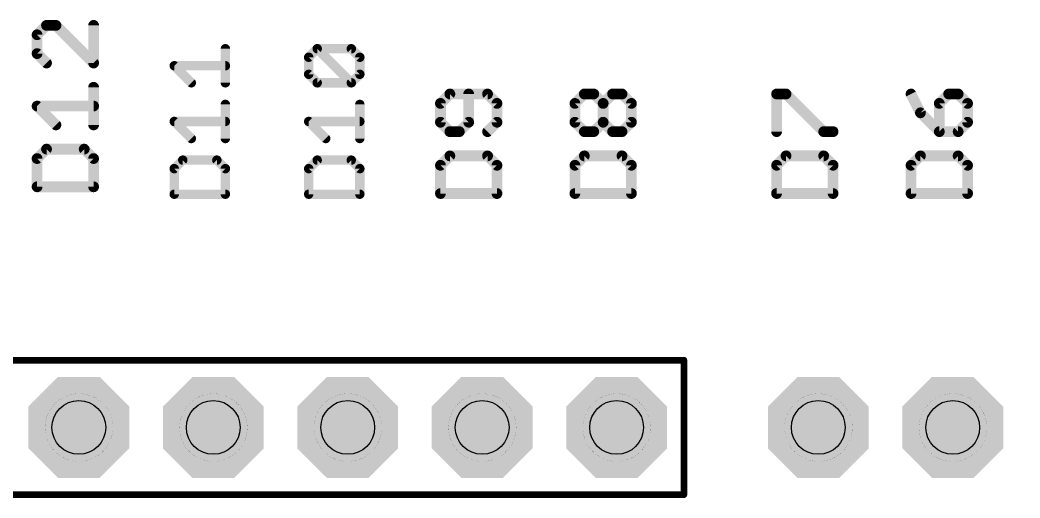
# Model space of a CAD drawing. Extents: x 66.3 to 141.1, y 15.2 to 91.4.
# Drawn here: x 84.87 to 103.76, y 76.01 to 85.04 of the extents above; entities that cross this region are included whole.
import ezdxf

# ---------------------------------------------------------------- set-up
doc = ezdxf.new("R2010")
doc.units = 0
for name, color, linetype in [('17', 110, 'CONTINUOUS'), ('21', 253, 'CONTINUOUS'), ('25', 253, 'CONTINUOUS'), ('29', 253, 'CONTINUOUS'), ('30', 253, 'CONTINUOUS'), ('44', 253, 'CONTINUOUS'), ('49', 253, 'CONTINUOUS'), ('50', 253, 'CONTINUOUS'), ('51', 253, 'CONTINUOUS')]:
    doc.layers.add(name, color=color, linetype=linetype)

# ---------------------------------------------------------------- blocks, each defined once
blk = doc.blocks.new('RECT')
blk.add_solid([(-0.5, -0.5), (0.5, -0.5), (-0.5, 0.5), (0.5, 0.5)])
blk = doc.blocks.new('OCTAGONP')
at = {"const_width": 0.5}
blk.add_lwpolyline([(-0.25, -0.1036), (-0.25, 0.1036), (-0.1036, 0.25), (0.1036, 0.25), (0.25, 0.1036), (0.25, -0.1036), (0.1036, -0.25), (-0.1036, -0.25), (-0.25, -0.1036), (-0.25, 0.1036)], dxfattribs=at)
blk = doc.blocks.new('ROUNDP')
at = {"const_width": 0.5}
blk.add_lwpolyline([(0, -0.25, 1), (0, 0.25, 1), (0, -0.25)], format="xyb", dxfattribs=at)

msp = doc.modelspace()

# ---------------------------------------------------------------- linework, layer by layer
at = {"layer": '21', "const_width": 0.127}
for points in [[(72.009, 78.613), (97.409, 78.613)], [(97.409, 78.613), (97.409, 76.073)], [(97.409, 76.073), (72.009, 76.073)]]:
    msp.add_lwpolyline(points, dxfattribs=at)
at = {"layer": '21', "const_width": 0.0635}
for points in [[(97.4408, 78.613, 1), (97.3773, 78.613)], [(97.409, 78.5812, 1), (97.409, 78.6448)], [(97.409, 76.0413, 1), (97.409, 76.1048)], [(97.3773, 76.073, 1), (97.4408, 76.073)]]:
    msp.add_lwpolyline(points, format="xyb", dxfattribs=at)
at = {"layer": '25'}
for points, const_width in [([(85.3686, 84.9402), (85.1907, 84.7623)], 0.2032), ([(85.5466, 84.9402), (85.3686, 84.9402)], 0.2032), ([(86.2584, 84.2284), (85.5466, 84.9402)], 0.2032), ([(86.2584, 84.9402), (86.2584, 84.2284)], 0.2032), ([(85.1907, 84.7623), (85.1907, 84.4063)], 0.2032), ([(85.1907, 84.4063), (85.3686, 84.2284)], 0.2032), ([(88.7476, 83.8548), (88.7476, 84.4988)], 0.1778), ([(90.3216, 84.3378), (90.4826, 84.4988)], 0.1778), ([(90.4826, 84.4988), (91.1266, 84.4988)], 0.1778), ([(91.1266, 83.8548), (90.4826, 84.4988)], 0.1778), ([(91.1266, 84.4988), (91.2876, 84.3378)], 0.1778), ([(88.1036, 83.8548), (87.7816, 84.1768)], 0.1778), ([(87.7816, 84.1768), (88.7476, 84.1768)], 0.1778), ([(90.3216, 84.0158), (90.3216, 84.3378)], 0.1778), ([(91.2876, 84.3378), (91.2876, 84.0158)], 0.1778), ([(90.4826, 83.8548), (90.3216, 84.0158)], 0.1778), ([(91.2876, 84.0158), (91.1266, 83.8548)], 0.1778), ([(91.1266, 83.8548), (90.4826, 83.8548)], 0.1778), ([(86.2584, 83.059), (86.2584, 83.7708)], 0.2032), ([(92.9886, 83.6438), (92.8107, 83.4659)], 0.2032), ([(93.7005, 83.6438), (92.9886, 83.6438)], 0.2032), ([(93.3445, 83.1099), (93.3445, 83.6438)], 0.2032), ([(93.8784, 83.4659), (93.7005, 83.6438)], 0.2032), ([(95.3507, 83.4659), (95.5286, 83.6438)], 0.2032), ([(95.5286, 83.6438), (95.7066, 83.6438)], 0.2032), ([(95.7066, 83.6438), (95.8845, 83.4659)], 0.2032), ([(95.8845, 83.4659), (96.0625, 83.6438)], 0.2032), ([(96.0625, 83.6438), (96.2405, 83.6438)], 0.2032), ([(96.2405, 83.6438), (96.4184, 83.4659)], 0.2032), ([(99.1607, 82.932), (99.1607, 83.6438)], 0.2032), ([(99.1607, 83.6438), (99.3386, 83.6438)], 0.2032), ([(99.3386, 83.6438), (100.0504, 82.932)], 0.2032), ([(101.7007, 83.6438), (101.8786, 83.2879)], 0.2032), ([(102.4125, 83.6438), (102.2345, 83.4659)], 0.2032), ([(102.5905, 83.6438), (102.4125, 83.6438)], 0.2032), ([(102.7684, 83.4659), (102.5905, 83.6438)], 0.2032), ([(85.5466, 83.059), (85.1907, 83.4149)], 0.2032), ([(85.1907, 83.4149), (86.2584, 83.4149)], 0.2032), ([(88.7476, 82.8024), (88.7476, 83.4464)], 0.1778), ([(91.2876, 82.8024), (91.2876, 83.4464)], 0.1778), ([(92.8107, 83.4659), (92.8107, 83.1099)], 0.2032), ([(93.8784, 83.1099), (93.8784, 83.4659)], 0.2032), ([(95.3507, 83.1099), (95.3507, 83.4659)], 0.2032), ([(95.8845, 83.1099), (95.8845, 83.4659)], 0.2032), ([(96.4184, 83.4659), (96.4184, 83.1099)], 0.2032), ([(102.2345, 83.4659), (102.2345, 82.932)], 0.2032), ([(102.7684, 83.1099), (102.7684, 83.4659)], 0.2032), ([(101.8786, 83.2879), (102.2345, 82.932)], 0.2032), ([(88.1036, 82.8024), (87.7816, 83.1244)], 0.1778), ([(87.7816, 83.1244), (88.7476, 83.1244)], 0.1778), ([(90.6436, 82.8024), (90.3216, 83.1244)], 0.1778), ([(90.3216, 83.1244), (91.2876, 83.1244)], 0.1778), ([(92.8107, 83.1099), (92.9886, 82.932)], 0.2032), ([(93.1666, 82.932), (93.3445, 83.1099)], 0.2032), ([(93.7005, 82.932), (93.8784, 83.1099)], 0.2032), ([(95.5286, 82.932), (95.3507, 83.1099)], 0.2032), ([(95.8845, 83.1099), (95.7066, 82.932)], 0.2032), ([(96.0625, 82.932), (95.8845, 83.1099)], 0.2032), ([(96.4184, 83.1099), (96.2405, 82.932)], 0.2032), ([(102.5905, 82.932), (102.7684, 83.1099)], 0.2032), ([(92.9886, 82.932), (93.1666, 82.932)], 0.2032), ([(95.7066, 82.932), (95.5286, 82.932)], 0.2032), ([(96.2405, 82.932), (96.0625, 82.932)], 0.2032), ([(100.0504, 82.932), (100.2284, 82.932)], 0.2032), ([(102.2345, 82.932), (102.5905, 82.932)], 0.2032), ([(85.3686, 82.6014), (85.1907, 82.4235)], 0.2032), ([(86.0804, 82.6014), (85.3686, 82.6014)], 0.2032), ([(86.2584, 82.4235), (86.0804, 82.6014)], 0.2032), ([(92.9886, 82.4744), (92.8107, 82.2965)], 0.2032), ([(93.7005, 82.4744), (92.9886, 82.4744)], 0.2032), ([(93.8784, 82.2965), (93.7005, 82.4744)], 0.2032), ([(95.5286, 82.4744), (95.3507, 82.2965)], 0.2032), ([(96.2405, 82.4744), (95.5286, 82.4744)], 0.2032), ([(96.4184, 82.2965), (96.2405, 82.4744)], 0.2032), ([(99.3386, 82.4744), (99.1607, 82.2965)], 0.2032), ([(100.0504, 82.4744), (99.3386, 82.4744)], 0.2032), ([(100.2284, 82.2965), (100.0504, 82.4744)], 0.2032), ([(101.8786, 82.4744), (101.7007, 82.2965)], 0.2032), ([(102.5905, 82.4744), (101.8786, 82.4744)], 0.2032), ([(102.7684, 82.2965), (102.5905, 82.4744)], 0.2032), ([(85.1907, 82.4235), (85.1907, 81.8896)], 0.2032), ([(86.2584, 81.8896), (86.2584, 82.4235)], 0.2032), ([(87.9426, 82.3939), (87.7816, 82.2329)], 0.1778), ([(88.5866, 82.3939), (87.9426, 82.3939)], 0.1778), ([(88.7476, 82.2329), (88.5866, 82.3939)], 0.1778), ([(90.4826, 82.3939), (90.3216, 82.2329)], 0.1778), ([(91.1266, 82.3939), (90.4826, 82.3939)], 0.1778), ([(91.2876, 82.2329), (91.1266, 82.3939)], 0.1778), ([(92.8107, 82.2965), (92.8107, 81.7626)], 0.2032), ([(93.8784, 81.7626), (93.8784, 82.2965)], 0.2032), ([(95.3507, 82.2965), (95.3507, 81.7626)], 0.2032), ([(96.4184, 81.7626), (96.4184, 82.2965)], 0.2032), ([(99.1607, 82.2965), (99.1607, 81.7626)], 0.2032), ([(100.2284, 81.7626), (100.2284, 82.2965)], 0.2032), ([(101.7007, 82.2965), (101.7007, 81.7626)], 0.2032), ([(102.7684, 81.7626), (102.7684, 82.2965)], 0.2032), ([(87.7816, 82.2329), (87.7816, 81.7499)], 0.1778), ([(88.7476, 81.7499), (88.7476, 82.2329)], 0.1778), ([(90.3216, 82.2329), (90.3216, 81.7499)], 0.1778), ([(91.2876, 81.7499), (91.2876, 82.2329)], 0.1778), ([(85.1907, 81.8896), (86.2584, 81.8896)], 0.2032), ([(87.7816, 81.7499), (88.7476, 81.7499)], 0.1778), ([(90.3216, 81.7499), (91.2876, 81.7499)], 0.1778), ([(92.8107, 81.7626), (93.8784, 81.7626)], 0.2032), ([(95.3507, 81.7626), (96.4184, 81.7626)], 0.2032), ([(99.1607, 81.7626), (100.2284, 81.7626)], 0.2032), ([(101.7007, 81.7626), (102.7684, 81.7626)], 0.2032)]:
    msp.add_lwpolyline(points, dxfattribs=dict(at, const_width=const_width))
for points, const_width in [([(85.3686, 84.991, 1), (85.3686, 84.8894)], 0.1016), ([(85.4046, 84.9043, 1), (85.3327, 84.9761)], 0.1016), ([(85.5825, 84.9761, 1), (85.5107, 84.9043)], 0.1016), ([(85.5466, 84.8894, 1), (85.5466, 84.991)], 0.1016), ([(86.3092, 84.9402, 1), (86.2076, 84.9402)], 0.1016), ([(85.2415, 84.7623, 1), (85.1399, 84.7623)], 0.1016), ([(85.1548, 84.7982, 1), (85.2266, 84.7263)], 0.1016), ([(85.2266, 84.4423, 1), (85.1548, 84.3704)], 0.1016), ([(85.1399, 84.4063, 1), (85.2415, 84.4063)], 0.1016), ([(88.7921, 84.4988, 1), (88.7032, 84.4988)], 0.0889), ([(90.4826, 84.5433, 1), (90.4826, 84.4544)], 0.0889), ([(90.514, 84.5303, 1), (90.4512, 84.4674)], 0.0889), ([(90.514, 84.4674, 1), (90.4512, 84.5303)], 0.0889), ([(91.158, 84.5303, 1), (91.0952, 84.4674)], 0.0889), ([(91.1266, 84.4544, 1), (91.1266, 84.5433)], 0.0889), ([(85.3327, 84.1925, 1), (85.4046, 84.2643)], 0.1016), ([(86.2076, 84.2284, 1), (86.3092, 84.2284)], 0.1016), ([(86.2225, 84.1925, 1), (86.2943, 84.2643)], 0.1016), ([(87.813, 84.2083, 1), (87.7501, 84.1454)], 0.0889), ([(87.7816, 84.2213, 1), (87.7816, 84.1324)], 0.0889), ([(88.7476, 84.1324, 1), (88.7476, 84.2213)], 0.0889), ([(90.2901, 84.3693, 1), (90.353, 84.3064)], 0.0889), ([(90.366, 84.3378, 1), (90.2771, 84.3378)], 0.0889), ([(91.332, 84.3378, 1), (91.2431, 84.3378)], 0.0889), ([(91.2562, 84.3064, 1), (91.319, 84.3693)], 0.0889), ([(90.353, 84.0473, 1), (90.2901, 83.9844)], 0.0889), ([(91.319, 83.9844, 1), (91.2562, 84.0473)], 0.0889), ([(88.0722, 83.8234, 1), (88.135, 83.8862)], 0.0889), ([(88.7032, 83.8548, 1), (88.7921, 83.8548)], 0.0889), ([(90.2771, 84.0158, 1), (90.366, 84.0158)], 0.0889), ([(90.4826, 83.8993, 1), (90.4826, 83.8104)], 0.0889), ([(90.4512, 83.8234, 1), (90.514, 83.8862)], 0.0889), ([(91.0952, 83.8862, 1), (91.158, 83.8234)], 0.0889), ([(91.0952, 83.8234, 1), (91.158, 83.8862)], 0.0889), ([(91.1266, 83.8104, 1), (91.1266, 83.8993)], 0.0889), ([(91.2431, 84.0158, 1), (91.332, 84.0158)], 0.0889), ([(86.3092, 83.7708, 1), (86.2076, 83.7708)], 0.1016), ([(92.9886, 83.6946, 1), (92.9886, 83.593)], 0.1016), ([(93.0246, 83.6079, 1), (92.9527, 83.6797)], 0.1016), ([(93.3953, 83.6438, 1), (93.2937, 83.6438)], 0.1016), ([(93.7364, 83.6797, 1), (93.6645, 83.6079)], 0.1016), ([(93.7005, 83.593, 1), (93.7005, 83.6946)], 0.1016), ([(95.5286, 83.6946, 1), (95.5286, 83.593)], 0.1016), ([(95.5646, 83.6079, 1), (95.4927, 83.6797)], 0.1016), ([(95.7425, 83.6797, 1), (95.6707, 83.6079)], 0.1016), ([(95.7066, 83.593, 1), (95.7066, 83.6946)], 0.1016), ([(96.0625, 83.6946, 1), (96.0625, 83.593)], 0.1016), ([(96.0984, 83.6079, 1), (96.0266, 83.6797)], 0.1016), ([(96.2764, 83.6797, 1), (96.2045, 83.6079)], 0.1016), ([(96.2405, 83.593, 1), (96.2405, 83.6946)], 0.1016), ([(99.2115, 83.6438, 1), (99.1099, 83.6438)], 0.1016), ([(99.1607, 83.6946, 1), (99.1607, 83.593)], 0.1016), ([(99.3746, 83.6797, 1), (99.3027, 83.6079)], 0.1016), ([(99.3386, 83.593, 1), (99.3386, 83.6946)], 0.1016), ([(101.7461, 83.6665, 1), (101.6553, 83.6211)], 0.1016), ([(102.4125, 83.6946, 1), (102.4125, 83.593)], 0.1016), ([(102.4484, 83.6079, 1), (102.3766, 83.6797)], 0.1016), ([(102.6264, 83.6797, 1), (102.5545, 83.6079)], 0.1016), ([(102.5905, 83.593, 1), (102.5905, 83.6946)], 0.1016), ([(85.2266, 83.4508, 1), (85.1548, 83.379)], 0.1016), ([(85.1907, 83.4657, 1), (85.1907, 83.3641)], 0.1016), ([(86.2584, 83.3641, 1), (86.2584, 83.4657)], 0.1016), ([(88.7921, 83.4464, 1), (88.7032, 83.4464)], 0.0889), ([(91.332, 83.4464, 1), (91.2431, 83.4464)], 0.0889), ([(92.8615, 83.4659, 1), (92.7599, 83.4659)], 0.1016), ([(92.7748, 83.5018, 1), (92.8466, 83.4299)], 0.1016), ([(93.9292, 83.4659, 1), (93.8276, 83.4659)], 0.1016), ([(93.8425, 83.4299, 1), (93.9143, 83.5018)], 0.1016), ([(95.4015, 83.4659, 1), (95.2999, 83.4659)], 0.1016), ([(95.3148, 83.5018, 1), (95.3866, 83.4299)], 0.1016), ([(95.9353, 83.4659, 1), (95.8337, 83.4659)], 0.1016), ([(95.8486, 83.5018, 1), (95.9205, 83.4299)], 0.1016), ([(95.8486, 83.4299, 1), (95.9205, 83.5018)], 0.1016), ([(96.4692, 83.4659, 1), (96.3676, 83.4659)], 0.1016), ([(96.3825, 83.4299, 1), (96.4543, 83.5018)], 0.1016), ([(102.2853, 83.4659, 1), (102.1837, 83.4659)], 0.1016), ([(102.1986, 83.5018, 1), (102.2705, 83.4299)], 0.1016), ([(102.8192, 83.4659, 1), (102.7176, 83.4659)], 0.1016), ([(102.7325, 83.4299, 1), (102.8043, 83.5018)], 0.1016), ([(101.9146, 83.3238, 1), (101.8427, 83.252)], 0.1016), ([(101.8332, 83.2652, 1), (101.9241, 83.3106)], 0.1016), ([(85.5107, 83.0231, 1), (85.5825, 83.0949)], 0.1016), ([(87.813, 83.1558, 1), (87.7501, 83.0929)], 0.0889), ([(87.7816, 83.1688, 1), (87.7816, 83.0799)], 0.0889), ([(88.7476, 83.0799, 1), (88.7476, 83.1688)], 0.0889), ([(90.353, 83.1558, 1), (90.2901, 83.0929)], 0.0889), ([(90.3216, 83.1688, 1), (90.3216, 83.0799)], 0.0889), ([(91.2876, 83.0799, 1), (91.2876, 83.1688)], 0.0889), ([(92.8466, 83.1459, 1), (92.7748, 83.074)], 0.1016), ([(92.7599, 83.1099, 1), (92.8615, 83.1099)], 0.1016), ([(93.2937, 83.1099, 1), (93.3953, 83.1099)], 0.1016), ([(93.3805, 83.074, 1), (93.3086, 83.1459)], 0.1016), ([(93.8276, 83.1099, 1), (93.9292, 83.1099)], 0.1016), ([(93.9143, 83.074, 1), (93.8425, 83.1459)], 0.1016), ([(95.3866, 83.1459, 1), (95.3148, 83.074)], 0.1016), ([(95.2999, 83.1099, 1), (95.4015, 83.1099)], 0.1016), ([(95.9205, 83.1459, 1), (95.8486, 83.074)], 0.1016), ([(95.8337, 83.1099, 1), (95.9353, 83.1099)], 0.1016), ([(95.9205, 83.074, 1), (95.8486, 83.1459)], 0.1016), ([(96.3676, 83.1099, 1), (96.4692, 83.1099)], 0.1016), ([(96.4543, 83.074, 1), (96.3825, 83.1459)], 0.1016), ([(102.7176, 83.1099, 1), (102.8192, 83.1099)], 0.1016), ([(102.8043, 83.074, 1), (102.7325, 83.1459)], 0.1016), ([(86.2076, 83.059, 1), (86.3092, 83.059)], 0.1016), ([(92.9886, 82.9828, 1), (92.9886, 82.8812)], 0.1016), ([(92.9527, 82.8961, 1), (93.0246, 82.9679)], 0.1016), ([(93.1307, 82.9679, 1), (93.2025, 82.8961)], 0.1016), ([(93.1666, 82.8812, 1), (93.1666, 82.9828)], 0.1016), ([(93.6645, 82.9679, 1), (93.7364, 82.8961)], 0.1016), ([(95.5286, 82.9828, 1), (95.5286, 82.8812)], 0.1016), ([(95.4927, 82.8961, 1), (95.5646, 82.9679)], 0.1016), ([(95.6707, 82.9679, 1), (95.7425, 82.8961)], 0.1016), ([(95.7066, 82.8812, 1), (95.7066, 82.9828)], 0.1016), ([(96.0625, 82.9828, 1), (96.0625, 82.8812)], 0.1016), ([(96.0266, 82.8961, 1), (96.0984, 82.9679)], 0.1016), ([(96.2045, 82.9679, 1), (96.2764, 82.8961)], 0.1016), ([(96.2405, 82.8812, 1), (96.2405, 82.9828)], 0.1016), ([(99.1099, 82.932, 1), (99.2115, 82.932)], 0.1016), ([(100.0504, 82.9828, 1), (100.0504, 82.8812)], 0.1016), ([(100.0145, 82.8961, 1), (100.0864, 82.9679)], 0.1016), ([(100.2284, 82.8812, 1), (100.2284, 82.9828)], 0.1016), ([(102.2345, 82.9828, 1), (102.2345, 82.8812)], 0.1016), ([(102.1837, 82.932, 1), (102.2853, 82.932)], 0.1016), ([(102.1986, 82.8961, 1), (102.2705, 82.9679)], 0.1016), ([(102.5545, 82.9679, 1), (102.6264, 82.8961)], 0.1016), ([(102.5905, 82.8812, 1), (102.5905, 82.9828)], 0.1016), ([(88.0722, 82.7709, 1), (88.135, 82.8338)], 0.0889), ([(88.7032, 82.8024, 1), (88.7921, 82.8024)], 0.0889), ([(90.6122, 82.7709, 1), (90.675, 82.8338)], 0.0889), ([(91.2431, 82.8024, 1), (91.332, 82.8024)], 0.0889), ([(85.3686, 82.6522, 1), (85.3686, 82.5506)], 0.1016), ([(85.4046, 82.5655, 1), (85.3327, 82.6373)], 0.1016), ([(86.1164, 82.6373, 1), (86.0445, 82.5655)], 0.1016), ([(86.0804, 82.5506, 1), (86.0804, 82.6522)], 0.1016), ([(92.9886, 82.5252, 1), (92.9886, 82.4236)], 0.1016), ([(93.0246, 82.4385, 1), (92.9527, 82.5103)], 0.1016), ([(93.7364, 82.5103, 1), (93.6645, 82.4385)], 0.1016), ([(93.7005, 82.4236, 1), (93.7005, 82.5252)], 0.1016), ([(95.5286, 82.5252, 1), (95.5286, 82.4236)], 0.1016), ([(95.5646, 82.4385, 1), (95.4927, 82.5103)], 0.1016), ([(96.2764, 82.5103, 1), (96.2045, 82.4385)], 0.1016), ([(96.2405, 82.4236, 1), (96.2405, 82.5252)], 0.1016), ([(99.3386, 82.5252, 1), (99.3386, 82.4236)], 0.1016), ([(99.3746, 82.4385, 1), (99.3027, 82.5103)], 0.1016), ([(100.0864, 82.5103, 1), (100.0145, 82.4385)], 0.1016), ([(100.0504, 82.4236, 1), (100.0504, 82.5252)], 0.1016), ([(101.8786, 82.5252, 1), (101.8786, 82.4236)], 0.1016), ([(101.9146, 82.4385, 1), (101.8427, 82.5103)], 0.1016), ([(102.6264, 82.5103, 1), (102.5545, 82.4385)], 0.1016), ([(102.5905, 82.4236, 1), (102.5905, 82.5252)], 0.1016), ([(85.2415, 82.4235, 1), (85.1399, 82.4235)], 0.1016), ([(85.1548, 82.4594, 1), (85.2266, 82.3875)], 0.1016), ([(86.3092, 82.4235, 1), (86.2076, 82.4235)], 0.1016), ([(86.2225, 82.3875, 1), (86.2943, 82.4594)], 0.1016), ([(87.9426, 82.4384, 1), (87.9426, 82.3495)], 0.0889), ([(87.974, 82.3625, 1), (87.9112, 82.4253)], 0.0889), ([(88.618, 82.4253, 1), (88.5552, 82.3625)], 0.0889), ([(88.5866, 82.3495, 1), (88.5866, 82.4384)], 0.0889), ([(90.4826, 82.4384, 1), (90.4826, 82.3495)], 0.0889), ([(90.514, 82.3625, 1), (90.4512, 82.4253)], 0.0889), ([(91.158, 82.4253, 1), (91.0952, 82.3625)], 0.0889), ([(91.1266, 82.3495, 1), (91.1266, 82.4384)], 0.0889), ([(92.8615, 82.2965, 1), (92.7599, 82.2965)], 0.1016), ([(92.7748, 82.3324, 1), (92.8466, 82.2605)], 0.1016), ([(93.9292, 82.2965, 1), (93.8276, 82.2965)], 0.1016), ([(93.8425, 82.2605, 1), (93.9143, 82.3324)], 0.1016), ([(95.4015, 82.2965, 1), (95.2999, 82.2965)], 0.1016), ([(95.3148, 82.3324, 1), (95.3866, 82.2605)], 0.1016), ([(96.4692, 82.2965, 1), (96.3676, 82.2965)], 0.1016), ([(96.3825, 82.2605, 1), (96.4543, 82.3324)], 0.1016), ([(99.2115, 82.2965, 1), (99.1099, 82.2965)], 0.1016), ([(99.1248, 82.3324, 1), (99.1966, 82.2605)], 0.1016), ([(100.2792, 82.2965, 1), (100.1776, 82.2965)], 0.1016), ([(100.1925, 82.2605, 1), (100.2643, 82.3324)], 0.1016), ([(101.7515, 82.2965, 1), (101.6499, 82.2965)], 0.1016), ([(101.6648, 82.3324, 1), (101.7366, 82.2605)], 0.1016), ([(102.8192, 82.2965, 1), (102.7176, 82.2965)], 0.1016), ([(102.7325, 82.2605, 1), (102.8043, 82.3324)], 0.1016), ([(87.826, 82.2329, 1), (87.7371, 82.2329)], 0.0889), ([(87.7501, 82.2643, 1), (87.813, 82.2015)], 0.0889), ([(88.7921, 82.2329, 1), (88.7032, 82.2329)], 0.0889), ([(88.7162, 82.2015, 1), (88.779, 82.2643)], 0.0889), ([(90.366, 82.2329, 1), (90.2771, 82.2329)], 0.0889), ([(90.2901, 82.2643, 1), (90.353, 82.2015)], 0.0889), ([(91.332, 82.2329, 1), (91.2431, 82.2329)], 0.0889), ([(91.2562, 82.2015, 1), (91.319, 82.2643)], 0.0889), ([(85.1907, 81.9404, 1), (85.1907, 81.8388)], 0.1016), ([(86.2584, 81.8388, 1), (86.2584, 81.9404)], 0.1016), ([(85.1399, 81.8896, 1), (85.2415, 81.8896)], 0.1016), ([(86.2076, 81.8896, 1), (86.3092, 81.8896)], 0.1016), ([(87.7816, 81.7944, 1), (87.7816, 81.7055)], 0.0889), ([(88.7476, 81.7055, 1), (88.7476, 81.7944)], 0.0889), ([(90.3216, 81.7944, 1), (90.3216, 81.7055)], 0.0889), ([(91.2876, 81.7055, 1), (91.2876, 81.7944)], 0.0889), ([(92.8107, 81.8134, 1), (92.8107, 81.7118)], 0.1016), ([(92.7599, 81.7626, 1), (92.8615, 81.7626)], 0.1016), ([(93.8276, 81.7626, 1), (93.9292, 81.7626)], 0.1016), ([(93.8784, 81.7118, 1), (93.8784, 81.8134)], 0.1016), ([(95.3507, 81.8134, 1), (95.3507, 81.7118)], 0.1016), ([(95.2999, 81.7626, 1), (95.4015, 81.7626)], 0.1016), ([(96.3676, 81.7626, 1), (96.4692, 81.7626)], 0.1016), ([(96.4184, 81.7118, 1), (96.4184, 81.8134)], 0.1016), ([(99.1607, 81.8134, 1), (99.1607, 81.7118)], 0.1016), ([(99.1099, 81.7626, 1), (99.2115, 81.7626)], 0.1016), ([(100.1776, 81.7626, 1), (100.2792, 81.7626)], 0.1016), ([(100.2284, 81.7118, 1), (100.2284, 81.8134)], 0.1016), ([(101.7007, 81.8134, 1), (101.7007, 81.7118)], 0.1016), ([(101.6499, 81.7626, 1), (101.7515, 81.7626)], 0.1016), ([(102.7176, 81.7626, 1), (102.8192, 81.7626)], 0.1016), ([(102.7684, 81.7118, 1), (102.7684, 81.8134)], 0.1016), ([(87.7371, 81.7499, 1), (87.826, 81.7499)], 0.0889), ([(88.7032, 81.7499, 1), (88.7921, 81.7499)], 0.0889), ([(90.2771, 81.7499, 1), (90.366, 81.7499)], 0.0889), ([(91.2431, 81.7499, 1), (91.332, 81.7499)], 0.0889)]:
    msp.add_lwpolyline(points, format="xyb", dxfattribs=dict(at, const_width=const_width))
at = {"layer": '44'}
for centre in [(85.979, 77.343), (88.519, 77.343), (91.059, 77.343), (93.599, 77.343), (96.139, 77.343), (99.949, 77.343), (102.489, 77.343)]:
    msp.add_circle(centre, 0.508, dxfattribs=at)
at = {"layer": '49', "const_width": 0.001}
for points in [[(85.981, 76.701, 1), (85.981, 77.981, 1), (85.981, 76.701)], [(88.521, 76.701, 1), (88.521, 77.981, 1), (88.521, 76.701)], [(91.061, 76.701, 1), (91.061, 77.981, 1), (91.061, 76.701)], [(93.601, 76.701, 1), (93.601, 77.981, 1), (93.601, 76.701)], [(96.141, 76.701, 1), (96.141, 77.981, 1), (96.141, 76.701)], [(99.951, 76.701, 1), (99.951, 77.981, 1), (99.951, 76.701)], [(102.491, 76.701, 1), (102.491, 77.981, 1), (102.491, 76.701)]]:
    msp.add_lwpolyline(points, format="xyb", dxfattribs=at)
at = {"layer": '50', "const_width": 0.001}
msp.add_lwpolyline([(68.834, 81.28), (118.364, 81.28)], dxfattribs=at)

# ---------------------------------------------------------------- block references
at = {"layer": '17', "rotation": 270}
for name, p, xscale, yscale in [('OCTAGONP', (85.979, 77.343), 1.778, 1.778), ('OCTAGONP', (85.979, 77.343), 1.778, 1.778), ('OCTAGONP', (88.519, 77.343), 1.778, 1.778), ('OCTAGONP', (88.519, 77.343), 1.778, 1.778), ('OCTAGONP', (91.059, 77.343), 1.778, 1.778), ('OCTAGONP', (91.059, 77.343), 1.778, 1.778), ('OCTAGONP', (93.599, 77.343), 1.778, 1.778), ('OCTAGONP', (93.599, 77.343), 1.778, 1.778), ('OCTAGONP', (96.139, 77.343), 1.778, 1.778), ('OCTAGONP', (96.139, 77.343), 1.778, 1.778), ('OCTAGONP', (99.949, 77.343), 1.778, 1.778), ('OCTAGONP', (99.949, 77.343), 1.778, 1.778), ('OCTAGONP', (102.489, 77.343), 1.778, 1.778), ('OCTAGONP', (102.489, 77.343), 1.778, 1.778), ('ROUNDP', (85.979, 77.343), 1.524, 1.524), ('ROUNDP', (85.979, 77.343), 1.524, 1.524), ('ROUNDP', (85.979, 77.343), 1.524, 1.524), ('ROUNDP', (85.979, 77.343), 1.524, 1.524), ('ROUNDP', (85.979, 77.343), 1.524, 1.524), ('ROUNDP', (85.979, 77.343), 1.524, 1.524), ('ROUNDP', (85.979, 77.343), 1.524, 1.524), ('ROUNDP', (85.979, 77.343), 1.524, 1.524), ('ROUNDP', (85.979, 77.343), 1.524, 1.524), ('ROUNDP', (85.979, 77.343), 1.524, 1.524), ('ROUNDP', (85.979, 77.343), 1.524, 1.524), ('ROUNDP', (85.979, 77.343), 1.524, 1.524), ('ROUNDP', (88.519, 77.343), 1.524, 1.524), ('ROUNDP', (88.519, 77.343), 1.524, 1.524), ('ROUNDP', (88.519, 77.343), 1.524, 1.524), ('ROUNDP', (88.519, 77.343), 1.524, 1.524), ('ROUNDP', (88.519, 77.343), 1.524, 1.524), ('ROUNDP', (88.519, 77.343), 1.524, 1.524), ('ROUNDP', (88.519, 77.343), 1.524, 1.524), ('ROUNDP', (88.519, 77.343), 1.524, 1.524), ('ROUNDP', (88.519, 77.343), 1.524, 1.524), ('ROUNDP', (88.519, 77.343), 1.524, 1.524), ('ROUNDP', (88.519, 77.343), 1.524, 1.524), ('ROUNDP', (88.519, 77.343), 1.524, 1.524), ('ROUNDP', (91.059, 77.343), 1.524, 1.524), ('ROUNDP', (91.059, 77.343), 1.524, 1.524), ('ROUNDP', (91.059, 77.343), 1.524, 1.524), ('ROUNDP', (91.059, 77.343), 1.524, 1.524), ('ROUNDP', (91.059, 77.343), 1.524, 1.524), ('ROUNDP', (91.059, 77.343), 1.524, 1.524), ('ROUNDP', (91.059, 77.343), 1.524, 1.524), ('ROUNDP', (91.059, 77.343), 1.524, 1.524), ('ROUNDP', (91.059, 77.343), 1.524, 1.524), ('ROUNDP', (91.059, 77.343), 1.524, 1.524), ('ROUNDP', (91.059, 77.343), 1.524, 1.524), ('ROUNDP', (91.059, 77.343), 1.524, 1.524), ('ROUNDP', (93.599, 77.343), 1.524, 1.524), ('ROUNDP', (93.599, 77.343), 1.524, 1.524), ('ROUNDP', (93.599, 77.343), 1.524, 1.524), ('ROUNDP', (93.599, 77.343), 1.524, 1.524), ('ROUNDP', (93.599, 77.343), 1.524, 1.524), ('ROUNDP', (93.599, 77.343), 1.524, 1.524), ('ROUNDP', (93.599, 77.343), 1.524, 1.524), ('ROUNDP', (93.599, 77.343), 1.524, 1.524), ('ROUNDP', (93.599, 77.343), 1.524, 1.524), ('ROUNDP', (93.599, 77.343), 1.524, 1.524), ('ROUNDP', (93.599, 77.343), 1.524, 1.524), ('ROUNDP', (93.599, 77.343), 1.524, 1.524), ('ROUNDP', (96.139, 77.343), 1.524, 1.524), ('ROUNDP', (96.139, 77.343), 1.524, 1.524), ('ROUNDP', (96.139, 77.343), 1.524, 1.524), ('ROUNDP', (96.139, 77.343), 1.524, 1.524), ('ROUNDP', (96.139, 77.343), 1.524, 1.524), ('ROUNDP', (96.139, 77.343), 1.524, 1.524), ('ROUNDP', (96.139, 77.343), 1.524, 1.524), ('ROUNDP', (96.139, 77.343), 1.524, 1.524), ('ROUNDP', (96.139, 77.343), 1.524, 1.524), ('ROUNDP', (96.139, 77.343), 1.524, 1.524), ('ROUNDP', (96.139, 77.343), 1.524, 1.524), ('ROUNDP', (96.139, 77.343), 1.524, 1.524), ('ROUNDP', (99.949, 77.343), 1.524, 1.524), ('ROUNDP', (99.949, 77.343), 1.524, 1.524), ('ROUNDP', (99.949, 77.343), 1.524, 1.524), ('ROUNDP', (99.949, 77.343), 1.524, 1.524), ('ROUNDP', (99.949, 77.343), 1.524, 1.524), ('ROUNDP', (99.949, 77.343), 1.524, 1.524), ('ROUNDP', (99.949, 77.343), 1.524, 1.524), ('ROUNDP', (99.949, 77.343), 1.524, 1.524), ('ROUNDP', (99.949, 77.343), 1.524, 1.524), ('ROUNDP', (99.949, 77.343), 1.524, 1.524), ('ROUNDP', (99.949, 77.343), 1.524, 1.524), ('ROUNDP', (99.949, 77.343), 1.524, 1.524), ('ROUNDP', (102.489, 77.343), 1.524, 1.524), ('ROUNDP', (102.489, 77.343), 1.524, 1.524), ('ROUNDP', (102.489, 77.343), 1.524, 1.524), ('ROUNDP', (102.489, 77.343), 1.524, 1.524), ('ROUNDP', (102.489, 77.343), 1.524, 1.524), ('ROUNDP', (102.489, 77.343), 1.524, 1.524), ('ROUNDP', (102.489, 77.343), 1.524, 1.524), ('ROUNDP', (102.489, 77.343), 1.524, 1.524), ('ROUNDP', (102.489, 77.343), 1.524, 1.524), ('ROUNDP', (102.489, 77.343), 1.524, 1.524), ('ROUNDP', (102.489, 77.343), 1.524, 1.524), ('ROUNDP', (102.489, 77.343), 1.524, 1.524)]:
    msp.add_blockref(name, p, dxfattribs=dict(at, xscale=xscale, yscale=yscale))
at = {"layer": '29', "xscale": 1.905, "yscale": 1.905, "rotation": 270}
for p in [(85.979, 77.343), (88.519, 77.343), (91.059, 77.343), (93.599, 77.343), (96.139, 77.343), (99.949, 77.343), (102.489, 77.343)]:
    msp.add_blockref('OCTAGONP', p, dxfattribs=at)
at = {"layer": '30', "xscale": 1.905, "yscale": 1.905, "rotation": 270}
for p in [(85.979, 77.343), (88.519, 77.343), (91.059, 77.343), (93.599, 77.343), (96.139, 77.343), (99.949, 77.343), (102.489, 77.343)]:
    msp.add_blockref('OCTAGONP', p, dxfattribs=at)
at = {"layer": '51', "xscale": 0.508, "yscale": 0.508, "rotation": 180}
for p in [(85.979, 77.343), (88.519, 77.343), (91.059, 77.343), (93.599, 77.343), (96.139, 77.343), (99.949, 77.343), (102.489, 77.343)]:
    msp.add_blockref('RECT', p, dxfattribs=at)

doc.saveas('drawing.dxf')
